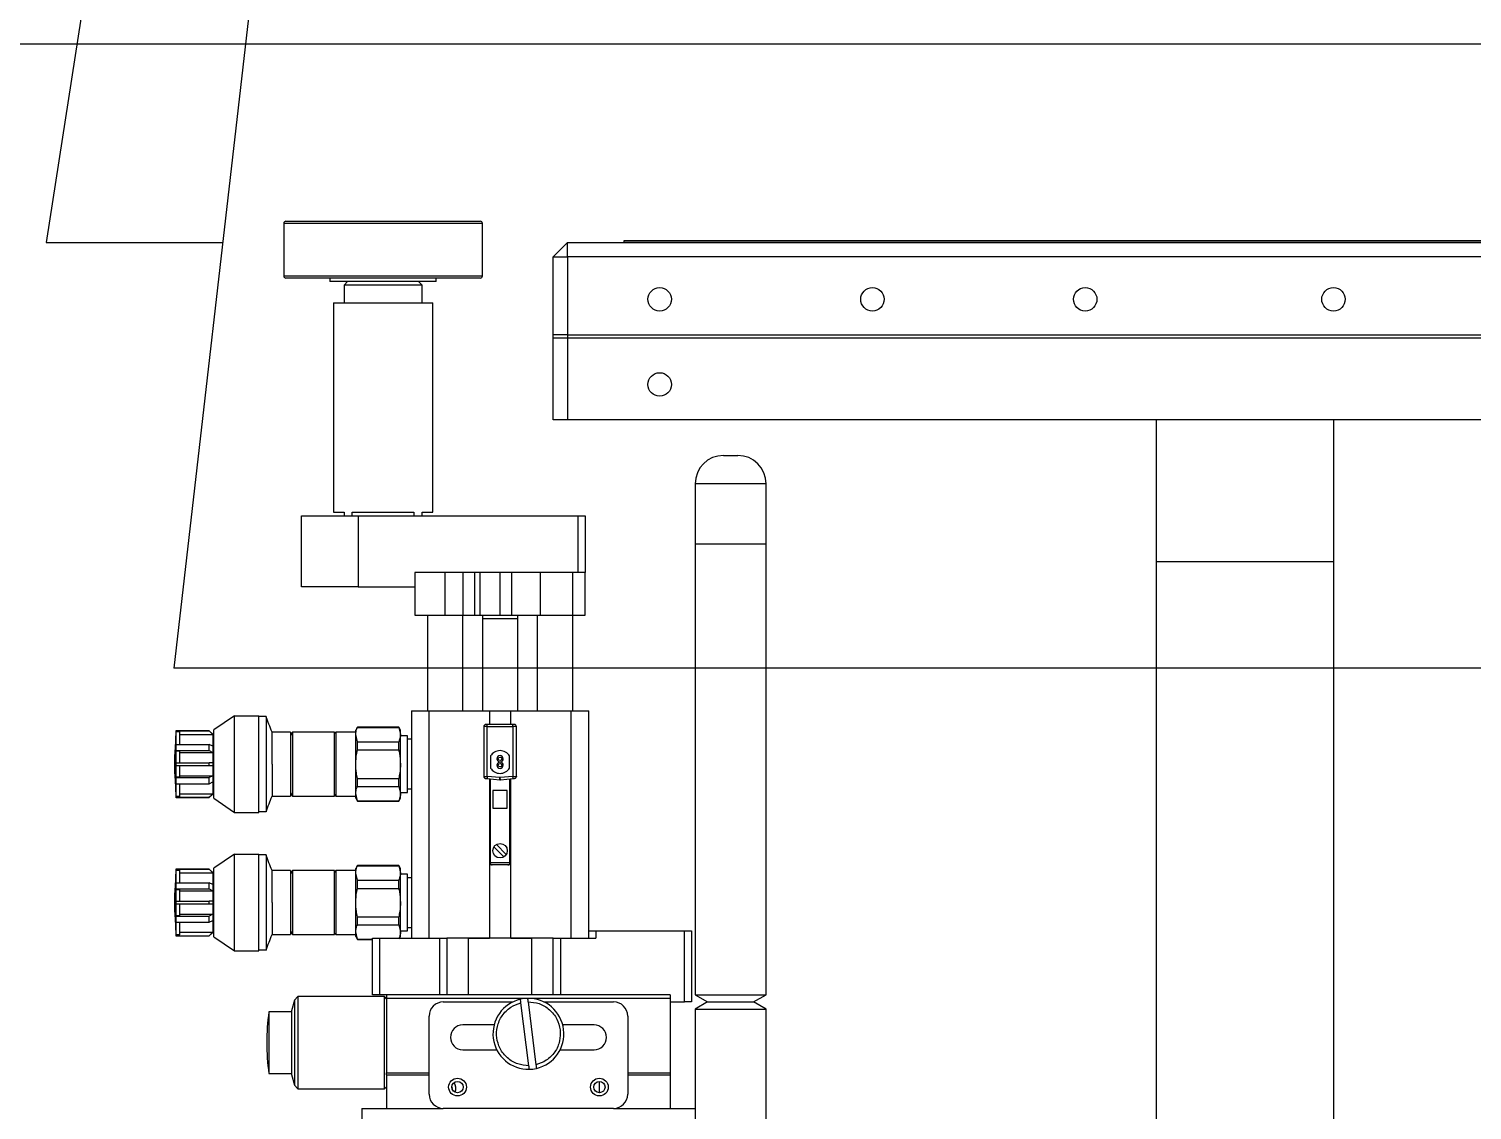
# Model space of a CAD drawing. Extents: x 500 to 100500, y -14500 to 21140.
# Drawn here: x 13504.3 to 13707.8, y -7110.3 to -6957.9 of the extents above; entities that cross this region are included whole.
import ezdxf

# ---------------------------------------------------------------- set-up
doc = ezdxf.new("R2010")
doc.units = 0
doc.linetypes.add('CENTER', pattern=[10.16, 6.35, -1.27, 1.27, -1.27])
doc.layers.get('0').update_dxf_attribs({"linetype": 'CONTINUOUS'})
for name, color, linetype in [('Center', 1, 'CENTER'), ('D', 7, 'CONTINUOUS'), ('M06SMMF-001B', 7, 'CONTINUOUS')]:
    doc.layers.add(name, color=color, linetype=linetype)

# ---------------------------------------------------------------- blocks, each defined once
blk = doc.blocks.new('KSKDKFK')
at = {"layer": 'M06SMMF-001B'}
blk.add_line((-18468.91, -26698.19, -63.77), (-15968.91, -26698.19, -63.77), dxfattribs=at)
blk = doc.blocks.new('LP F')
at = {"color": 2}
for p, q in [((14146.57, -93591.04), (14148.57, -93591.04)), ((14142.57, -93595.04), (14142.57, -93603.54)), ((14152.57, -93595.04), (14142.57, -93595.04)), ((14152.57, -93603.54), (14152.57, -93595.04)), ((14142.57, -93603.54), (14142.57, -93667.03)), ((14152.57, -93603.54), (14142.57, -93603.54)), ((14152.57, -93667.03), (14152.57, -93603.54)), ((14142.57, -93667.03), (14144.32, -93668.04)), ((14142.57, -93667.03), (14152.57, -93667.03)), ((14144.32, -93668.04), (14142.57, -93669.05)), ((14144.32, -93668.04), (14150.82, -93668.04)), ((14150.82, -93668.04), (14152.57, -93667.03)), ((14152.57, -93669.05), (14150.82, -93668.04)), ((14142.57, -93669.05), (14142.57, -93709.54)), ((14142.57, -93669.05), (14152.57, -93669.05)), ((14152.57, -93709.54), (14152.57, -93669.05))]:
    blk.add_line(p, q, dxfattribs=at)
for centre, start, end in [((14146.57, -93595.04), 90, 180), ((14148.57, -93595.04), 0, 90)]:
    blk.add_arc(centre, 4, start, end, dxfattribs=at)
blk = doc.blocks.new('SP F')
at = {"color": 3}
for p, q in [((14646.62, -97455.61), (14646.62, -97463.01)), ((14654.15, -97455.61), (14646.62, -97455.61)), ((14646.92, -97455.31), (14654.29, -97455.31)), ((14674.62, -97455.61), (14654.15, -97455.61)), ((14654.29, -97455.31), (14674.32, -97455.31)), ((14674.62, -97463.01), (14674.62, -97455.61)), ((14684.62, -97460.31), (14686.62, -97458.31)), ((14686.62, -97460.31), (14686.62, -97458.31)), ((14686.62, -97458.31), (14841.62, -97458.31)), ((14684.62, -97471.31), (14684.62, -97460.31)), ((14684.62, -97460.31), (14686.62, -97460.31)), ((14841.62, -97460.31), (14686.62, -97460.31)), ((14686.62, -97460.31), (14686.62, -97471.31)), ((14646.62, -97463.01), (14654.15, -97463.01)), ((14654.29, -97463.31), (14646.92, -97463.31)), ((14653.12, -97463.31), (14653.12, -97463.81)), ((14654.15, -97463.01), (14674.62, -97463.01)), ((14674.32, -97463.31), (14654.29, -97463.31)), ((14668.12, -97463.81), (14668.12, -97463.31)), ((14668.12, -97463.81), (14653.12, -97463.81)), ((14655.62, -97463.81), (14655.12, -97464.31)), ((14655.12, -97464.31), (14655.12, -97466.81)), ((14666.12, -97464.31), (14655.12, -97464.31)), ((14666.12, -97464.31), (14665.62, -97463.81)), ((14666.12, -97466.81), (14666.12, -97464.31)), ((14653.62, -97466.81), (14653.62, -97496.31)), ((14653.62, -97466.81), (14667.62, -97466.81)), ((14667.62, -97496.31), (14667.62, -97466.81)), ((14686.62, -97471.31), (14684.62, -97471.31)), ((14684.62, -97471.81), (14684.62, -97471.31)), ((14686.62, -97471.81), (14684.62, -97471.81)), ((14684.62, -97483.31), (14684.62, -97471.81)), ((14686.62, -97471.31), (14841.62, -97471.31)), ((14686.62, -97471.31), (14686.62, -97471.81)), ((14841.62, -97471.81), (14686.62, -97471.81)), ((14686.62, -97471.81), (14686.62, -97483.31)), ((14686.62, -97483.31), (14684.62, -97483.31)), ((14841.62, -97483.31), (14686.62, -97483.31)), ((14769.62, -97483.31), (14769.62, -97503.31)), ((14794.62, -97483.31), (14794.62, -97503.31)), ((14653.62, -97496.31), (14655.12, -97496.31)), ((14655.12, -97496.31), (14655.12, -97496.81)), ((14656.29, -97496.31), (14664.95, -97496.31)), ((14656.29, -97496.81), (14656.29, -97496.31)), ((14664.95, -97496.31), (14664.95, -97496.81)), ((14666.12, -97496.81), (14666.12, -97496.31)), ((14666.12, -97496.31), (14667.62, -97496.31)), ((14649.12, -97506.81), (14649.12, -97496.81)), ((14649.12, -97496.81), (14657.12, -97496.81)), ((14657.12, -97496.81), (14657.12, -97506.81)), ((14657.12, -97496.81), (14688.12, -97496.81)), ((14688.12, -97504.81), (14688.12, -97496.81)), ((14688.12, -97496.81), (14689.12, -97496.81)), ((14689.12, -97496.81), (14689.12, -97504.81)), ((14794.62, -97503.31), (14769.62, -97503.31)), ((14769.62, -97503.31), (14769.62, -97709.31)), ((14794.62, -97503.31), (14794.62, -97709.31)), ((14665.12, -97504.81), (14665.12, -97506.81)), ((14688.12, -97504.81), (14665.12, -97504.81)), ((14669.39, -97510.81), (14669.39, -97504.81)), ((14671.86, -97504.81), (14671.86, -97510.81)), ((14673.54, -97510.81), (14673.54, -97504.81)), ((14674.25, -97504.81), (14674.25, -97510.81)), ((14677.14, -97510.81), (14677.14, -97504.81)), ((14678.73, -97504.81), (14678.73, -97510.81)), ((14682.82, -97510.81), (14682.82, -97504.81)), ((14687.32, -97504.81), (14687.32, -97510.81)), ((14689.12, -97504.81), (14688.12, -97504.81)), ((14689.12, -97510.81), (14689.12, -97504.81)), ((14657.12, -97506.81), (14649.12, -97506.81)), ((14657.12, -97506.81), (14665.12, -97506.81)), ((14665.12, -97506.81), (14665.12, -97510.81)), ((14665.12, -97510.81), (14669.39, -97510.81)), ((14666.87, -97510.81), (14666.87, -97524.31)), ((14669.39, -97510.81), (14671.86, -97510.81)), ((14671.86, -97510.81), (14673.54, -97510.81)), ((14671.87, -97524.31), (14671.87, -97510.81)), ((14673.54, -97510.81), (14674.25, -97510.81)), ((14674.25, -97510.81), (14677.14, -97510.81)), ((14674.62, -97511.31), (14679.62, -97511.31)), ((14674.62, -97511.31), (14674.62, -97524.31)), ((14677.14, -97510.81), (14678.73, -97510.81)), ((14678.73, -97510.81), (14682.82, -97510.81)), ((14679.62, -97524.31), (14679.62, -97511.31)), ((14682.37, -97510.81), (14682.37, -97524.31)), ((14682.82, -97510.81), (14687.32, -97510.81)), ((14687.32, -97510.81), (14689.12, -97510.81)), ((14687.37, -97524.31), (14687.37, -97510.81)), ((14664.62, -97524.31), (14664.62, -97556.31)), ((14664.62, -97524.31), (14667.14, -97524.31)), ((14667.14, -97556.31), (14667.14, -97524.31)), ((14667.14, -97524.31), (14675.62, -97524.31)), ((14675.62, -97524.31), (14675.62, -97526.21)), ((14675.62, -97524.31), (14678.62, -97524.31)), ((14678.62, -97526.21), (14678.62, -97524.31)), ((14678.62, -97524.31), (14687.11, -97524.31)), ((14687.11, -97524.31), (14687.11, -97556.31)), ((14687.11, -97524.31), (14689.62, -97524.31)), ((14689.62, -97555.31), (14689.62, -97524.31)), ((14639.66, -97525.01), (14636.75, -97526.99)), ((14639.66, -97525.01), (14643.12, -97525.01)), ((14643.12, -97538.61), (14643.12, -97525.01)), ((14644.12, -97525.11), (14643.12, -97525.11)), ((14657, -97526.61), (14656.77, -97527.01)), ((14662.84, -97526.61), (14657, -97526.61)), ((14657, -97526.65), (14657, -97526.61)), ((14657, -97526.65), (14662.84, -97526.65)), ((14663.07, -97527.01), (14662.84, -97526.61)), ((14662.84, -97526.65), (14662.84, -97526.61)), ((14662.84, -97526.65), (14663.07, -97527.65)), ((14674.82, -97526.51), (14674.82, -97533.53)), ((14675.32, -97526.51), (14674.82, -97526.51)), ((14675.32, -97526.51), (14675.32, -97526.21)), ((14678.92, -97526.21), (14675.32, -97526.21)), ((14675.32, -97533.55), (14675.32, -97526.51)), ((14675.32, -97526.51), (14678.92, -97526.51)), ((14678.92, -97526.51), (14678.92, -97526.21)), ((14678.92, -97526.51), (14678.92, -97533.55)), ((14679.42, -97526.51), (14678.92, -97526.51)), ((14679.42, -97533.53), (14679.42, -97526.51)), ((14636.12, -97527.11), (14631.45, -97527.11)), ((14631.45, -97527.13), (14631.45, -97527.13)), ((14631.45, -97527.23), (14631.45, -97527.13)), ((14631.45, -97527.13), (14636.12, -97527.13)), ((14631.45, -97527.23), (14631.95, -97527.23)), ((14631.95, -97529.09), (14631.95, -97527.23)), ((14631.95, -97527.64), (14636.62, -97527.64)), ((14636.65, -97527.64), (14636.12, -97527.11)), ((14636.12, -97527.13), (14636.12, -97527.11)), ((14636.12, -97527.13), (14636.62, -97527.64)), ((14636.62, -97527.64), (14636.62, -97529.29)), ((14636.65, -97535.98), (14636.65, -97527.64)), ((14636.75, -97536.62), (14636.75, -97526.99)), ((14647.57, -97527.31), (14644.97, -97527.31)), ((14644.97, -97531.81), (14644.97, -97527.31)), ((14647.86, -97527.31), (14647.57, -97527.81)), ((14647.57, -97527.31), (14647.57, -97531.81)), ((14653.77, -97527.31), (14647.86, -97527.31)), ((14647.86, -97527.31), (14647.86, -97536.31)), ((14653.97, -97527.31), (14653.77, -97527.51)), ((14653.77, -97536.31), (14653.77, -97527.31)), ((14656.77, -97527.31), (14653.97, -97527.31)), ((14653.97, -97527.31), (14653.97, -97536.31)), ((14656.77, -97527.65), (14656.77, -97527.01)), ((14657, -97528.65), (14656.77, -97527.65)), ((14656.77, -97531.81), (14656.77, -97527.65)), ((14657, -97529.81), (14657, -97528.65)), ((14657, -97528.65), (14662.84, -97528.65)), ((14662.84, -97529.81), (14662.84, -97528.65)), ((14663.07, -97527.65), (14663.07, -97527.01)), ((14663.07, -97531.81), (14663.07, -97527.65)), ((14664.07, -97527.81), (14663.07, -97527.81)), ((14664.07, -97535.81), (14664.07, -97527.81)), ((14664.62, -97528.31), (14664.07, -97528.31)), ((14631.45, -97529.9), (14631.45, -97529.04)), ((14631.45, -97529.04), (14636.12, -97529.04)), ((14631.45, -97529.95), (14631.45, -97529.9)), ((14631.45, -97529.9), (14636.12, -97529.9)), ((14631.45, -97531.61), (14631.45, -97529.95)), ((14631.45, -97529.95), (14631.95, -97529.95)), ((14631.95, -97531.61), (14631.95, -97529.95)), ((14631.95, -97530.15), (14636.62, -97530.15)), ((14636.12, -97529.9), (14636.12, -97529.04)), ((14636.62, -97529.29), (14636.12, -97529.04)), ((14636.12, -97529.9), (14636.62, -97530.15)), ((14636.62, -97530.15), (14636.62, -97531.61)), ((14657, -97529.81), (14662.84, -97529.81)), ((14675.77, -97530.65), (14675.77, -97532.36)), ((14678.47, -97532.36), (14678.47, -97530.65)), ((14631.45, -97531.61), (14631.45, -97531.61)), ((14631.45, -97532.01), (14631.45, -97531.61)), ((14631.45, -97531.61), (14636.12, -97531.61)), ((14631.45, -97532.01), (14631.45, -97532.01)), ((14631.45, -97533.66), (14631.45, -97532.01)), ((14631.45, -97532.01), (14636.12, -97532.01)), ((14631.95, -97533.66), (14631.95, -97532.01)), ((14636.12, -97532.01), (14636.12, -97531.61)), ((14636.62, -97531.61), (14636.12, -97531.61)), ((14636.12, -97532.01), (14636.62, -97532.01)), ((14636.62, -97532.01), (14636.62, -97533.46)), ((14644.97, -97531.81), (14644.97, -97536.31)), ((14647.57, -97531.81), (14647.57, -97536.31)), ((14656.77, -97535.96), (14656.77, -97531.81)), ((14663.07, -97535.96), (14663.07, -97531.81)), ((14677.1, -97531.51), (14677.1, -97531.51)), ((14677.15, -97531.51), (14677.15, -97531.51)), ((14631.45, -97533.71), (14631.45, -97533.66)), ((14631.95, -97533.66), (14631.45, -97533.66)), ((14631.45, -97534.58), (14631.45, -97533.71)), ((14631.45, -97533.71), (14636.12, -97533.71)), ((14631.45, -97534.58), (14636.12, -97534.58)), ((14631.95, -97533.46), (14636.62, -97533.46)), ((14631.95, -97536.38), (14631.95, -97534.53)), ((14636.62, -97533.46), (14636.12, -97533.71)), ((14636.12, -97534.58), (14636.12, -97533.71)), ((14636.12, -97534.58), (14636.62, -97534.32)), ((14636.62, -97534.32), (14636.62, -97535.98)), ((14657, -97533.81), (14662.84, -97533.81)), ((14657, -97534.96), (14657, -97533.81)), ((14657, -97534.96), (14662.84, -97534.96)), ((14662.84, -97534.96), (14662.84, -97533.81)), ((14662.84, -97534.96), (14663.07, -97535.96)), ((14675.32, -97533.55), (14675.3, -97533.85)), ((14675.3, -97533.85), (14677.08, -97534)), ((14677.11, -97533.71), (14675.32, -97533.55)), ((14675.62, -97533.88), (14675.62, -97556.31)), ((14675.72, -97533.88), (14675.72, -97545.71)), ((14677.08, -97534), (14677.11, -97533.71)), ((14677.12, -97533.71), (14677.11, -97533.71)), ((14677.14, -97533.71), (14677.12, -97533.71)), ((14678.92, -97533.55), (14677.14, -97533.71)), ((14677.17, -97534), (14677.14, -97533.71)), ((14677.17, -97534), (14678.95, -97533.85)), ((14678.52, -97545.71), (14678.52, -97533.88)), ((14678.62, -97556.31), (14678.62, -97533.88)), ((14678.95, -97533.85), (14678.92, -97533.55)), ((14631.45, -97536.56), (14631.44, -97536.38)), ((14631.45, -97536.48), (14631.45, -97536.38)), ((14631.95, -97536.38), (14631.45, -97536.38)), ((14631.45, -97536.48), (14631.45, -97536.48)), ((14631.45, -97536.48), (14636.12, -97536.48)), ((14631.45, -97536.51), (14636.12, -97536.51)), ((14631.95, -97535.98), (14636.62, -97535.98)), ((14636.12, -97536.51), (14636.65, -97535.98)), ((14636.12, -97536.51), (14636.12, -97536.48)), ((14636.75, -97536.62), (14639.66, -97538.61)), ((14644.97, -97536.31), (14647.57, -97536.31)), ((14647.57, -97535.81), (14647.86, -97536.31)), ((14647.86, -97536.31), (14653.77, -97536.31)), ((14653.77, -97536.11), (14653.97, -97536.31)), ((14653.97, -97536.31), (14656.77, -97536.31)), ((14657, -97536.96), (14656.77, -97535.96)), ((14656.77, -97536.61), (14656.77, -97535.96)), ((14656.77, -97536.61), (14657, -97537.01)), ((14657, -97536.96), (14662.84, -97536.96)), ((14657, -97537.01), (14657, -97536.96)), ((14657, -97537.01), (14662.84, -97537.01)), ((14662.84, -97537.01), (14663.07, -97536.61)), ((14662.84, -97537.01), (14662.84, -97536.96)), ((14663.07, -97535.81), (14664.07, -97535.81)), ((14663.07, -97536.61), (14663.07, -97535.96)), ((14664.07, -97535.31), (14664.62, -97535.31)), ((14676.12, -97535.51), (14676.12, -97538.01)), ((14678.12, -97535.51), (14676.12, -97535.51)), ((14678.12, -97538.01), (14678.12, -97535.51)), ((14639.66, -97538.61), (14643.12, -97538.61)), ((14644.12, -97538.51), (14643.12, -97538.51)), ((14676.12, -97538.01), (14678.12, -97538.01)), ((14676.6, -97543.13), (14678, -97544.53)), ((14639.66, -97544.51), (14636.75, -97546.49)), ((14639.66, -97544.51), (14643.12, -97544.51)), ((14643.12, -97558.11), (14643.12, -97544.51)), ((14644.12, -97544.61), (14643.12, -97544.61)), ((14677.65, -97544.89), (14676.24, -97543.48)), ((14636.12, -97546.61), (14631.45, -97546.61)), ((14631.45, -97546.63), (14631.45, -97546.63)), ((14631.45, -97546.73), (14631.45, -97546.63)), ((14631.45, -97546.63), (14636.12, -97546.63)), ((14631.45, -97546.73), (14631.95, -97546.73)), ((14631.95, -97548.59), (14631.95, -97546.73)), ((14631.95, -97547.14), (14636.62, -97547.14)), ((14636.65, -97547.14), (14636.12, -97546.61)), ((14636.12, -97546.63), (14636.12, -97546.61)), ((14636.12, -97546.63), (14636.62, -97547.14)), ((14636.62, -97547.14), (14636.62, -97548.79)), ((14636.65, -97555.48), (14636.65, -97547.14)), ((14636.75, -97556.12), (14636.75, -97546.49)), ((14647.57, -97546.81), (14644.97, -97546.81)), ((14644.97, -97551.31), (14644.97, -97546.81)), ((14647.86, -97546.81), (14647.57, -97547.31)), ((14647.57, -97546.81), (14647.57, -97551.31)), ((14653.77, -97546.81), (14647.86, -97546.81)), ((14647.86, -97546.81), (14647.86, -97555.81)), ((14653.97, -97546.81), (14653.77, -97547.01)), ((14653.77, -97555.81), (14653.77, -97546.81)), ((14656.77, -97546.81), (14653.97, -97546.81)), ((14653.97, -97546.81), (14653.97, -97555.81)), ((14657, -97546.11), (14656.77, -97546.51)), ((14656.77, -97547.15), (14656.77, -97546.51)), ((14657, -97548.15), (14656.77, -97547.15)), ((14656.77, -97551.31), (14656.77, -97547.15)), ((14662.84, -97546.11), (14657, -97546.11)), ((14657, -97546.15), (14657, -97546.11)), ((14657, -97546.15), (14662.84, -97546.15)), ((14663.07, -97546.51), (14662.84, -97546.11)), ((14662.84, -97546.15), (14662.84, -97546.11)), ((14662.84, -97546.15), (14663.07, -97547.15)), ((14663.07, -97547.15), (14663.07, -97546.51)), ((14663.07, -97551.31), (14663.07, -97547.15)), ((14675.62, -97545.71), (14675.72, -97545.71)), ((14678.52, -97545.71), (14675.72, -97545.71)), ((14678.22, -97546.01), (14676.02, -97546.01)), ((14678.52, -97545.71), (14678.62, -97545.71)), ((14631.45, -97549.4), (14631.45, -97548.54)), ((14631.45, -97548.54), (14636.12, -97548.54)), ((14636.12, -97549.4), (14636.12, -97548.54)), ((14636.62, -97548.79), (14636.12, -97548.54)), ((14657, -97549.31), (14657, -97548.15)), ((14657, -97548.15), (14662.84, -97548.15)), ((14662.84, -97549.31), (14662.84, -97548.15)), ((14664.07, -97547.31), (14663.07, -97547.31)), ((14664.07, -97555.31), (14664.07, -97547.31)), ((14664.62, -97547.81), (14664.07, -97547.81)), ((14631.45, -97549.45), (14631.45, -97549.4)), ((14631.45, -97549.4), (14636.12, -97549.4)), ((14631.45, -97551.11), (14631.45, -97549.45)), ((14631.45, -97549.45), (14631.95, -97549.45)), ((14631.45, -97551.11), (14631.45, -97551.11)), ((14631.45, -97551.51), (14631.45, -97551.11)), ((14631.45, -97551.11), (14636.12, -97551.11)), ((14631.95, -97551.11), (14631.95, -97549.45)), ((14631.95, -97549.65), (14636.62, -97549.65)), ((14636.12, -97549.4), (14636.62, -97549.65)), ((14636.12, -97551.51), (14636.12, -97551.11)), ((14636.62, -97551.11), (14636.12, -97551.11)), ((14636.62, -97549.65), (14636.62, -97551.11)), ((14657, -97549.31), (14662.84, -97549.31)), ((14631.45, -97551.51), (14631.45, -97551.51)), ((14631.45, -97553.16), (14631.45, -97551.51)), ((14631.45, -97551.51), (14636.12, -97551.51)), ((14631.45, -97553.21), (14631.45, -97553.16)), ((14631.95, -97553.16), (14631.45, -97553.16)), ((14631.45, -97554.08), (14631.45, -97553.21)), ((14631.45, -97553.21), (14636.12, -97553.21)), ((14631.95, -97553.16), (14631.95, -97551.51)), ((14631.95, -97552.96), (14636.62, -97552.96)), ((14636.12, -97551.51), (14636.62, -97551.51)), ((14636.62, -97552.96), (14636.12, -97553.21)), ((14636.12, -97554.08), (14636.12, -97553.21)), ((14636.62, -97551.51), (14636.62, -97552.96)), ((14644.97, -97551.31), (14644.97, -97555.81)), ((14647.57, -97551.31), (14647.57, -97555.81)), ((14656.77, -97555.46), (14656.77, -97551.31)), ((14657, -97554.46), (14657, -97553.31)), ((14657, -97553.31), (14662.84, -97553.31)), ((14662.84, -97554.46), (14662.84, -97553.31)), ((14663.07, -97555.46), (14663.07, -97551.31)), ((14631.45, -97554.08), (14636.12, -97554.08)), ((14631.95, -97555.88), (14631.95, -97554.03)), ((14636.12, -97554.08), (14636.62, -97553.82)), ((14636.62, -97553.82), (14636.62, -97555.48)), ((14647.57, -97555.31), (14647.86, -97555.81)), ((14657, -97554.46), (14662.84, -97554.46)), ((14662.84, -97554.46), (14663.07, -97555.46)), ((14663.07, -97555.31), (14664.07, -97555.31)), ((14664.07, -97554.81), (14664.62, -97554.81)), ((14689.62, -97556.31), (14689.62, -97555.31)), ((14689.62, -97555.31), (14690.62, -97555.31)), ((14690.62, -97555.31), (14690.62, -97556.31)), ((14690.62, -97555.31), (14703.12, -97555.31)), ((14703.12, -97565.31), (14703.12, -97555.31)), ((14703.12, -97555.31), (14704.12, -97555.31)), ((14704.12, -97555.31), (14704.12, -97565.31)), ((14631.45, -97556.06), (14631.44, -97555.88)), ((14631.45, -97555.98), (14631.45, -97555.88)), ((14631.95, -97555.88), (14631.45, -97555.88)), ((14631.45, -97555.98), (14631.45, -97555.98)), ((14631.45, -97555.98), (14636.12, -97555.98)), ((14631.45, -97556.01), (14636.12, -97556.01)), ((14631.95, -97555.48), (14636.62, -97555.48)), ((14636.12, -97556.01), (14636.65, -97555.48)), ((14636.12, -97556.01), (14636.12, -97555.98)), ((14636.75, -97556.12), (14639.66, -97558.11)), ((14644.97, -97555.81), (14647.57, -97555.81)), ((14647.86, -97555.81), (14653.77, -97555.81)), ((14653.77, -97555.61), (14653.97, -97555.81)), ((14653.97, -97555.81), (14656.77, -97555.81)), ((14657, -97556.46), (14656.77, -97555.46)), ((14656.77, -97556.11), (14656.77, -97555.46)), ((14656.77, -97556.11), (14657, -97556.51)), ((14657, -97556.46), (14659.12, -97556.46)), ((14657, -97556.51), (14657, -97556.46)), ((14657, -97556.51), (14659.12, -97556.51)), ((14659.12, -97564.31), (14659.12, -97556.31)), ((14659.12, -97556.31), (14660.12, -97556.31)), ((14660.12, -97556.31), (14660.12, -97564.31)), ((14660.12, -97556.31), (14668.62, -97556.31)), ((14662.96, -97556.31), (14663.07, -97556.11)), ((14663.07, -97556.11), (14663.07, -97555.46)), ((14668.62, -97564.31), (14668.62, -97556.31)), ((14668.62, -97556.31), (14669.62, -97556.31)), ((14669.62, -97556.31), (14669.62, -97564.31)), ((14672.62, -97556.31), (14669.62, -97556.31)), ((14672.62, -97556.31), (14672.62, -97564.31)), ((14681.62, -97556.31), (14672.62, -97556.31)), ((14672.62, -97556.31), (14675.62, -97556.31)), ((14678.62, -97556.31), (14681.62, -97556.31)), ((14681.62, -97564.31), (14681.62, -97556.31)), ((14684.62, -97556.31), (14681.62, -97556.31)), ((14684.62, -97564.31), (14684.62, -97556.31)), ((14684.62, -97556.31), (14685.62, -97556.31)), ((14685.62, -97556.31), (14685.62, -97564.31)), ((14685.62, -97556.31), (14690.62, -97556.31)), ((14639.66, -97558.11), (14643.12, -97558.11)), ((14644.12, -97558.01), (14643.12, -97558.01)), ((14648.12, -97565.06), (14647.72, -97566.56)), ((14648.62, -97564.56), (14648.12, -97565.06)), ((14648.12, -97565.06), (14648.12, -97576.96)), ((14660.82, -97564.56), (14648.62, -97564.56)), ((14648.62, -97564.56), (14648.62, -97571.06)), ((14660.12, -97564.31), (14659.12, -97564.31)), ((14668.62, -97564.31), (14660.12, -97564.31)), ((14661.12, -97564.86), (14660.82, -97564.56)), ((14660.82, -97571.06), (14660.82, -97564.56)), ((14661.12, -97564.31), (14661.12, -97564.81)), ((14681.01, -97564.81), (14661.12, -97564.81)), ((14661.12, -97564.81), (14661.12, -97575.31)), ((14669.62, -97564.31), (14668.62, -97564.31)), ((14685.62, -97564.31), (14668.62, -97564.31)), ((14669.12, -97565.31), (14678.94, -97565.31)), ((14681.19, -97574.31), (14680.06, -97565.43)), ((14681.06, -97565.31), (14682.18, -97574.18)), ((14701.12, -97564.81), (14681.12, -97564.81)), ((14683.3, -97565.31), (14693.12, -97565.31)), ((14685.62, -97564.31), (14684.62, -97564.31)), ((14701.12, -97564.31), (14685.62, -97564.31)), ((14701.12, -97564.31), (14701.12, -97565.31)), ((14701.12, -97564.81), (14701.12, -97575.31)), ((14701.12, -97565.31), (14703.12, -97565.31)), ((14704.12, -97565.31), (14703.12, -97565.31)), ((14647.72, -97566.71), (14644.54, -97566.71)), ((14644.54, -97566.71), (14644.54, -97571.06)), ((14647.72, -97566.56), (14647.72, -97575.56)), ((14667.12, -97578.31), (14667.12, -97567.31)), ((14695.12, -97567.31), (14695.12, -97578.31)), ((14676.28, -97568.56), (14671.87, -97568.56)), ((14690.37, -97568.56), (14685.96, -97568.56)), ((14644.54, -97571.06), (14644.54, -97575.41)), ((14648.62, -97571.06), (14648.62, -97577.56)), ((14660.82, -97577.56), (14660.82, -97571.06)), ((14671.87, -97572.06), (14676.66, -97572.06)), ((14685.59, -97572.06), (14690.37, -97572.06)), ((14644.54, -97575.41), (14647.72, -97575.41)), ((14647.72, -97575.56), (14648.12, -97577.06)), ((14661.12, -97575.61), (14661.12, -97575.31)), ((14661.12, -97575.31), (14667.12, -97575.31)), ((14661.12, -97575.61), (14661.12, -97580.31)), ((14661.12, -97575.61), (14667.12, -97575.61)), ((14695.12, -97575.31), (14701.12, -97575.31)), ((14695.12, -97575.61), (14701.12, -97575.61)), ((14701.12, -97575.31), (14701.12, -97575.61)), ((14701.12, -97575.61), (14701.12, -97580.31)), ((14648.12, -97576.96), (14648.12, -97577.06)), ((14648.12, -97577.06), (14648.62, -97577.56)), ((14648.62, -97577.56), (14660.82, -97577.56)), ((14660.82, -97577.56), (14661.12, -97577.26)), ((14670.33, -97577.3), (14670.37, -97577.51)), ((14691.12, -97578.11), (14691.12, -97576.51)), ((14657.62, -97580.31), (14657.62, -97586.31)), ((14657.62, -97580.31), (14669.12, -97580.31)), ((14661.12, -97580.31), (14669.12, -97580.31)), ((14693.12, -97580.31), (14669.12, -97580.31)), ((14693.12, -97580.31), (14704.62, -97580.31)), ((14693.12, -97580.31), (14701.12, -97580.31)), ((14704.62, -97580.31), (14704.62, -97586.31))]:
    blk.add_line(p, q, dxfattribs=at)
at = {"color": 3, "flags": 128}
blk.add_lwpolyline([(14679.42, -97533.53), (14679.42, -97533.59), (14679.41, -97533.61)], dxfattribs=at)
at = {"color": 3}
for centre, radius in [((14699.62, -97466.31), 1.65), ((14729.62, -97466.31), 1.65), ((14759.62, -97466.31), 1.65), ((14794.62, -97466.31), 1.65), ((14699.62, -97478.31), 1.65), ((14677.12, -97531.06), 0.25), ((14677.12, -97531.96), 0.25), ((14677.12, -97544.01), 1.02), ((14671.12, -97577.31), 1.25), ((14671.12, -97577.31), 0.8), ((14691.12, -97577.31), 1.25), ((14691.12, -97577.31), 0.8)]:
    blk.add_circle(centre, radius, dxfattribs=at)
for centre, radius, start, end in [((14646.92, -97455.61), 0.3, 90, 180), ((14674.32, -97455.61), 0.3, 0, 90), ((14646.92, -97463.01), 0.3, 180, 270), ((14674.32, -97463.01), 0.3, 270, 0), ((14675.12, -97526.51), 0.3, 90, 180), ((14679.12, -97526.51), 0.3, 0, 90), ((14677.12, -97531.51), 1.6, 32.4617, 147.5383), ((14677.12, -97531.06), 0.45, 273.1847, 266.8153), ((14677.12, -97531.51), 1.6, 212.4617, 327.5383), ((14677.12, -97531.96), 0.45, 93.1847, 86.8153), ((14675.12, -97533.53), 0.3, 180, 205.5186), ((14675.12, -97533.53), 0.3, 243.5295, 264.9459), ((14677.12, -97533.51), 0.5, 264.9459, 275.0541), ((14679.12, -97533.53), 0.3, 275.0541, 312.929), ((14676.02, -97545.71), 0.3, 180, 270), ((14678.22, -97545.71), 0.3, 270, 0), ((14669.12, -97567.31), 2, 90, 180), ((14681.12, -97569.81), 5, 102.9686, 271.4902), ((14681.12, -97569.81), 5, 91.4902, 102.9686), ((14681.12, -97569.81), 5, 282.9686, 91.4902), ((14693.12, -97567.31), 2, 0, 90), ((14674.22, -97571.06), 30, 171.6627, 188.3373), ((14671.87, -97570.31), 1.75, 90, 270), ((14690.37, -97570.31), 1.75, 270, 90), ((14681.12, -97569.81), 5, 271.4902, 282.9686), ((14669.12, -97577.51), 1.75, 342.4376, 28.9836), ((14669.12, -97578.31), 2, 180, 270), ((14693.12, -97578.31), 2, 270, 0)]:
    blk.add_arc(centre, radius, start, end, dxfattribs=at)
for points, knots in [([(14674.62, -97510.81), (14674.62, -97510.84), (14674.62, -97510.9), (14674.62, -97511.17), (14674.62, -97511.31)], [0, 0, 0, 0, 0.520717, 1, 1, 1, 1]), ([(14679.62, -97511.31), (14679.62, -97511.12), (14679.62, -97510.85), (14679.62, -97510.82), (14679.62, -97510.81)], [0, 0, 0, 0, 0.701105, 1, 1, 1, 1]), ([(14639.66, -97538.61), (14639.66, -97538.55), (14639.66, -97538.42), (14639.66, -97537.38), (14639.66, -97535.71), (14639.66, -97533.59), (14639.66, -97531.28), (14639.66, -97529.02), (14639.66, -97527.08), (14639.66, -97525.67), (14639.66, -97525.07), (14639.66, -97525.02), (14639.66, -97525.01)], [0, 0, 0, 0, 0.0948237, 0.2021801, 0.3095335, 0.4168871, 0.524228, 0.6314592, 0.7387387, 0.8460879, 0.9534356, 1, 1, 1, 1]), ([(14644.97, -97527.31), (14644.83, -97526.94), (14644.55, -97526.23), (14644.26, -97525.47), (14644.11, -97525.09)], [0, 0, 0, 0, 0.512235, 1, 1, 1, 1]), ([(14644.12, -97525.11), (14644.12, -97525.18), (14644.12, -97525.33), (14644.12, -97526.2), (14644.12, -97526.93), (14644.12, -97527.74), (14644.12, -97529.19), (14644.12, -97531.43), (14644.12, -97533.7), (14644.12, -97535.77), (14644.12, -97537.38), (14644.12, -97538.34), (14644.12, -97538.46), (14644.12, -97538.51)], [0, 0, 0, 0, 0.107348, 0.214696, 0.241175, 0.267653, 0.375001, 0.482348, 0.589696, 0.697043, 0.804391, 0.911739, 1, 1, 1, 1]), ([(14656.77, -97527.65), (14656.78, -97527.51), (14656.8, -97527.18), (14656.93, -97526.85), (14657, -97526.65)], [0, 0, 0, 0, 0.403103, 1, 1, 1, 1]), ([(14675.32, -97526.21), (14675.3, -97526.21), (14675.24, -97526.21), (14675.18, -97526.21), (14675.13, -97526.21), (14675.13, -97526.21), (14675.12, -97526.21)], [0, 0, 0, 0, 0.25051, 0.499867, 0.747756, 1, 1, 1, 1]), ([(14679.12, -97526.21), (14679.12, -97526.21), (14679.11, -97526.21), (14679.07, -97526.21), (14679, -97526.21), (14678.95, -97526.21), (14678.92, -97526.21)], [0, 0, 0, 0, 0.25051, 0.499867, 0.747756, 1, 1, 1, 1]), ([(14631.36, -97529.43), (14631.38, -97529.03), (14631.42, -97528.24), (14631.44, -97527.45), (14631.45, -97527.05)], [0, 0, 0, 0, 0.500188, 1, 1, 1, 1]), ([(14631.45, -97529.09), (14631.45, -97528.7), (14631.45, -97527.93), (14631.45, -97527.39), (14631.45, -97527.27), (14631.45, -97527.23)], [0, 0, 0, 0, 0.406489, 0.812978, 1, 1, 1, 1]), ([(14663.07, -97527.65), (14663.07, -97527.78), (14663.05, -97528.12), (14662.92, -97528.45), (14662.84, -97528.65)], [0, 0, 0, 0, 0.403103, 1, 1, 1, 1]), ([(14631.36, -97534.31), (14631.3, -97533.47), (14631.2, -97531.81), (14631.3, -97530.14), (14631.36, -97529.3)], [0, 0, 0, 0, 0.5, 1, 1, 1, 1]), ([(14631.35, -97529.43), (14631.3, -97530.22), (14631.2, -97531.81), (14631.3, -97533.39), (14631.35, -97534.18)], [0, 0, 0, 0, 0.5, 1, 1, 1, 1]), ([(14631.44, -97529.88), (14631.42, -97529.83), (14631.39, -97529.71), (14631.36, -97529.6), (14631.34, -97529.54)], [0, 0, 0, 0, 0.442022, 1, 1, 1, 1]), ([(14656.77, -97531.81), (14656.8, -97531.3), (14656.83, -97530.63), (14656.97, -97529.97), (14657, -97529.81)], [0, 0, 0, 0, 0.745721, 1, 1, 1, 1]), ([(14662.84, -97529.81), (14662.88, -97529.97), (14663.02, -97530.63), (14663.05, -97531.3), (14663.07, -97531.81)], [0, 0, 0, 0, 0.254279, 1, 1, 1, 1]), ([(14657, -97533.81), (14656.95, -97533.55), (14656.82, -97532.89), (14656.79, -97532.22), (14656.77, -97531.81)], [0, 0, 0, 0, 0.388502, 1, 1, 1, 1]), ([(14663.07, -97531.81), (14663.06, -97532.22), (14663.03, -97532.89), (14662.89, -97533.55), (14662.84, -97533.81)], [0, 0, 0, 0, 0.611498, 1, 1, 1, 1]), ([(14631.34, -97534.07), (14631.36, -97534.01), (14631.39, -97533.9), (14631.42, -97533.78), (14631.44, -97533.73)], [0, 0, 0, 0, 0.558892, 1, 1, 1, 1]), ([(14631.44, -97536.38), (14631.44, -97536.05), (14631.42, -97535.31), (14631.38, -97534.58), (14631.36, -97534.18)], [0, 0, 0, 0, 0.458676, 1, 1, 1, 1]), ([(14631.45, -97536.38), (14631.45, -97536.27), (14631.45, -97536.06), (14631.45, -97535.29), (14631.45, -97534.71), (14631.45, -97534.53)], [0, 0, 0, 0, 0.406488, 0.812977, 1, 1, 1, 1]), ([(14656.77, -97535.96), (14656.78, -97535.83), (14656.8, -97535.49), (14656.93, -97535.16), (14657, -97534.96)], [0, 0, 0, 0, 0.403103, 1, 1, 1, 1]), ([(14674.82, -97533.53), (14674.83, -97533.53), (14674.84, -97533.53), (14674.91, -97533.53), (14675, -97533.54), (14675.1, -97533.54), (14675.2, -97533.54), (14675.28, -97533.55), (14675.32, -97533.55)], [0, 0, 0, 0, 0.198562, 0.430923, 0.560397, 0.698405, 0.844941, 1, 1, 1, 1]), ([(14674.83, -97533.53), (14674.83, -97533.56), (14674.83, -97533.61), (14674.87, -97533.69), (14674.92, -97533.76), (14674.97, -97533.79), (14674.99, -97533.8)], [0, 0, 0, 0, 0.239067, 0.491509, 0.748507, 1, 1, 1, 1]), ([(14675.1, -97533.83), (14675.1, -97533.83), (14675.1, -97533.83), (14675.15, -97533.83), (14675.22, -97533.84), (14675.27, -97533.84), (14675.3, -97533.85)], [0, 0, 0, 0, 0.250058, 0.499234, 0.7473, 1, 1, 1, 1]), ([(14678.92, -97533.55), (14678.96, -97533.55), (14679.04, -97533.54), (14679.15, -97533.54), (14679.24, -97533.54), (14679.33, -97533.53), (14679.41, -97533.53), (14679.42, -97533.53), (14679.42, -97533.53)], [0, 0, 0, 0, 0.155053, 0.301585, 0.439591, 0.569064, 0.801429, 1, 1, 1, 1]), ([(14678.95, -97533.85), (14678.98, -97533.84), (14679.03, -97533.84), (14679.09, -97533.83), (14679.14, -97533.83), (14679.15, -97533.83), (14679.15, -97533.83)], [0, 0, 0, 0, 0.250962, 0.5005, 0.748212, 1, 1, 1, 1]), ([(14679.25, -97533.8), (14679.28, -97533.79), (14679.33, -97533.76), (14679.38, -97533.69), (14679.41, -97533.61), (14679.41, -97533.56), (14679.41, -97533.53)], [0, 0, 0, 0, 0.251493, 0.508491, 0.760933, 1, 1, 1, 1]), ([(14636.62, -97535.98), (14636.6, -97535.99), (14636.43, -97536.16), (14636.27, -97536.33), (14636.12, -97536.48)], [0, 0, 0, 0, 0.099039, 1, 1, 1, 1]), ([(14644.12, -97538.5), (14644.26, -97538.14), (14644.53, -97537.44), (14644.83, -97536.68), (14644.97, -97536.31)], [0, 0, 0, 0, 0.5094479, 1, 1, 1, 1]), ([(14663.07, -97535.96), (14663.07, -97536.1), (14663.05, -97536.43), (14662.92, -97536.77), (14662.84, -97536.96)], [0, 0, 0, 0, 0.403103, 1, 1, 1, 1]), ([(14639.66, -97558.11), (14639.66, -97558.05), (14639.66, -97557.92), (14639.66, -97556.88), (14639.66, -97555.21), (14639.66, -97553.09), (14639.66, -97550.78), (14639.66, -97548.52), (14639.66, -97546.58), (14639.66, -97545.17), (14639.66, -97544.57), (14639.66, -97544.52), (14639.66, -97544.51)], [0, 0, 0, 0, 0.0948237, 0.2021801, 0.3095335, 0.4168871, 0.524228, 0.6314592, 0.7387387, 0.8460879, 0.9534356, 1, 1, 1, 1]), ([(14644.97, -97546.81), (14644.83, -97546.44), (14644.55, -97545.73), (14644.26, -97544.97), (14644.11, -97544.59)], [0, 0, 0, 0, 0.512235, 1, 1, 1, 1]), ([(14644.12, -97544.61), (14644.12, -97544.68), (14644.12, -97544.83), (14644.12, -97545.7), (14644.12, -97546.43), (14644.12, -97547.24), (14644.12, -97548.69), (14644.12, -97550.93), (14644.12, -97553.2), (14644.12, -97555.27), (14644.12, -97556.88), (14644.12, -97557.84), (14644.12, -97557.96), (14644.12, -97558.01)], [0, 0, 0, 0, 0.107348, 0.214696, 0.241175, 0.267653, 0.375001, 0.482348, 0.589696, 0.697043, 0.804391, 0.911739, 1, 1, 1, 1]), ([(14631.36, -97548.93), (14631.38, -97548.53), (14631.42, -97547.74), (14631.44, -97546.95), (14631.45, -97546.55)], [0, 0, 0, 0, 0.500188, 1, 1, 1, 1]), ([(14631.45, -97548.59), (14631.45, -97548.2), (14631.45, -97547.43), (14631.45, -97546.89), (14631.45, -97546.77), (14631.45, -97546.73)], [0, 0, 0, 0, 0.406489, 0.812978, 1, 1, 1, 1]), ([(14656.77, -97547.15), (14656.78, -97547.01), (14656.8, -97546.68), (14656.93, -97546.35), (14657, -97546.15)], [0, 0, 0, 0, 0.403103, 1, 1, 1, 1]), ([(14663.07, -97547.15), (14663.07, -97547.28), (14663.05, -97547.62), (14662.92, -97547.95), (14662.84, -97548.15)], [0, 0, 0, 0, 0.403103, 1, 1, 1, 1]), ([(14676.02, -97546.01), (14675.93, -97546.01), (14675.79, -97546.01), (14675.7, -97546.01), (14675.67, -97546.01)], [0, 0, 0, 0, 0.666841, 1, 1, 1, 1]), ([(14678.57, -97546.01), (14678.54, -97546.01), (14678.45, -97546.01), (14678.31, -97546.01), (14678.22, -97546.01)], [0, 0, 0, 0, 0.332837, 1, 1, 1, 1]), ([(14631.36, -97553.81), (14631.3, -97552.97), (14631.2, -97551.31), (14631.3, -97549.64), (14631.36, -97548.8)], [0, 0, 0, 0, 0.5, 1, 1, 1, 1]), ([(14631.35, -97548.93), (14631.3, -97549.72), (14631.2, -97551.31), (14631.3, -97552.89), (14631.35, -97553.68)], [0, 0, 0, 0, 0.5, 1, 1, 1, 1]), ([(14631.44, -97549.38), (14631.42, -97549.33), (14631.39, -97549.21), (14631.36, -97549.1), (14631.34, -97549.04)], [0, 0, 0, 0, 0.442022, 1, 1, 1, 1]), ([(14656.77, -97551.31), (14656.8, -97550.8), (14656.83, -97550.13), (14656.97, -97549.47), (14657, -97549.31)], [0, 0, 0, 0, 0.745721, 1, 1, 1, 1]), ([(14662.84, -97549.31), (14662.88, -97549.47), (14663.02, -97550.13), (14663.05, -97550.8), (14663.07, -97551.31)], [0, 0, 0, 0, 0.254279, 1, 1, 1, 1]), ([(14631.34, -97553.57), (14631.36, -97553.51), (14631.39, -97553.4), (14631.42, -97553.28), (14631.44, -97553.23)], [0, 0, 0, 0, 0.558892, 1, 1, 1, 1]), ([(14657, -97553.31), (14656.95, -97553.05), (14656.82, -97552.39), (14656.79, -97551.72), (14656.77, -97551.31)], [0, 0, 0, 0, 0.388502, 1, 1, 1, 1]), ([(14663.07, -97551.31), (14663.06, -97551.72), (14663.03, -97552.39), (14662.89, -97553.05), (14662.84, -97553.31)], [0, 0, 0, 0, 0.611498, 1, 1, 1, 1]), ([(14631.44, -97555.88), (14631.44, -97555.55), (14631.42, -97554.81), (14631.38, -97554.08), (14631.36, -97553.68)], [0, 0, 0, 0, 0.458676, 1, 1, 1, 1]), ([(14631.45, -97555.88), (14631.45, -97555.77), (14631.45, -97555.56), (14631.45, -97554.79), (14631.45, -97554.21), (14631.45, -97554.03)], [0, 0, 0, 0, 0.406488, 0.812977, 1, 1, 1, 1]), ([(14656.77, -97555.46), (14656.78, -97555.33), (14656.8, -97554.99), (14656.93, -97554.66), (14657, -97554.46)], [0, 0, 0, 0, 0.403103, 1, 1, 1, 1]), ([(14636.62, -97555.48), (14636.6, -97555.49), (14636.43, -97555.66), (14636.27, -97555.83), (14636.12, -97555.98)], [0, 0, 0, 0, 0.099039, 1, 1, 1, 1]), ([(14644.12, -97558), (14644.26, -97557.64), (14644.53, -97556.94), (14644.83, -97556.18), (14644.97, -97555.81)], [0, 0, 0, 0, 0.5094479, 1, 1, 1, 1]), ([(14663.07, -97555.46), (14663.07, -97555.6), (14663.05, -97555.93), (14662.92, -97556.27), (14662.84, -97556.46)], [0, 0, 0, 0, 0.403103, 1, 1, 1, 1]), ([(14681.19, -97574.31), (14680.66, -97574.26), (14679.56, -97574.16), (14678.1, -97573.28), (14677.06, -97571.96), (14676.57, -97570.38), (14676.65, -97568.74), (14677.33, -97567.2), (14678.53, -97565.98), (14679.56, -97565.61), (14680.06, -97565.43)], [0, 0, 0, 0, 0.1207457, 0.25, 0.3792543, 0.5, 0.6207457, 0.75, 0.8792543, 1, 1, 1, 1]), ([(14680.06, -97565.43), (14680.06, -97565.38), (14680.04, -97565.26), (14680.02, -97565.11), (14680.01, -97565), (14680, -97564.94), (14680, -97564.94), (14680, -97564.93)], [0, 0, 0, 0, 0.21625, 0.432526, 0.648098, 0.862511, 1, 1, 1, 1]), ([(14680.99, -97564.81), (14680.99, -97564.81), (14680.99, -97564.82), (14681.01, -97564.91), (14681.02, -97565.03), (14681.04, -97565.18), (14681.05, -97565.27), (14681.06, -97565.31)], [0, 0, 0, 0, 0.213259, 0.426502, 0.640196, 0.854924, 1, 1, 1, 1]), ([(14681.06, -97565.31), (14681.59, -97565.35), (14682.68, -97565.45), (14684.14, -97566.33), (14685.22, -97567.65), (14685.47, -97568.72), (14685.59, -97569.24)], [0, 0, 0, 0, 0.241491, 0.5, 0.758509, 1, 1, 1, 1]), ([(14685.59, -97569.24), (14685.6, -97569.77), (14685.63, -97570.87), (14684.91, -97572.42), (14683.72, -97573.63), (14682.68, -97574), (14682.18, -97574.18)], [0, 0, 0, 0, 0.241491, 0.5, 0.758509, 1, 1, 1, 1]), ([(14681.25, -97574.8), (14681.25, -97574.8), (14681.25, -97574.79), (14681.24, -97574.7), (14681.22, -97574.58), (14681.21, -97574.44), (14681.19, -97574.34), (14681.19, -97574.31)], [0, 0, 0, 0, 0.213259, 0.426502, 0.640196, 0.854924, 1, 1, 1, 1]), ([(14682.18, -97574.18), (14682.19, -97574.24), (14682.2, -97574.35), (14682.22, -97574.5), (14682.24, -97574.61), (14682.24, -97574.67), (14682.24, -97574.68), (14682.24, -97574.68)], [0, 0, 0, 0, 0.21625, 0.432526, 0.648098, 0.862511, 1, 1, 1, 1])]:
    blk.add_open_spline(points, degree=3, knots=knots, dxfattribs=at)
blk = doc.blocks.new('glass 925')
at = {"color": 1, "elevation": -75.82}
blk.add_lwpolyline([(-6068.99, -93562.84), (-5143.99, -93562.84), (-5143.99, -93563.14), (-6068.99, -93563.14)], close=True, dxfattribs=at)
blk = doc.blocks.new('KJVision R')
at = {"color": 2, "linetype": 'Continuous', "lineweight": 25}
for p, q in [((10108.29, -71090.14, 54.87), (9957.9, -72398.13, 54.87)), ((10036.9, -71711, 54.87), (9939.9, -72338.14, 54.87)), ((9939.9, -72338.14, 54.87), (9964.79, -72338.14, 54.87)), ((10129.45, -72398.13, 54.87), (9957.9, -72398.13, 54.87)), ((10317.9, -72398.13, 54.87), (10129.45, -72398.13, 54.87))]:
    blk.add_line(p, q, dxfattribs=at)

msp = doc.modelspace()

# ---------------------------------------------------------------- block references
at = {"color": 0}
for name, p in [('SP F', (-1106.4, 90470.27, -139.53)), ('glass 925', (19657.21, 86575.1, -63.71)), ('LP F', (-544.35, 86573, -139.53))]:
    msp.add_blockref(name, p, dxfattribs=at)
at = {"layer": 'Center'}
msp.add_blockref('KJVision R', (3566.82, 65350.1, -194.4), dxfattribs=at)
at = {"layer": 'D'}
msp.add_blockref('KSKDKFK', (30867.63, 19738.15, -55.27), dxfattribs=at)

doc.saveas('drawing.dxf')
